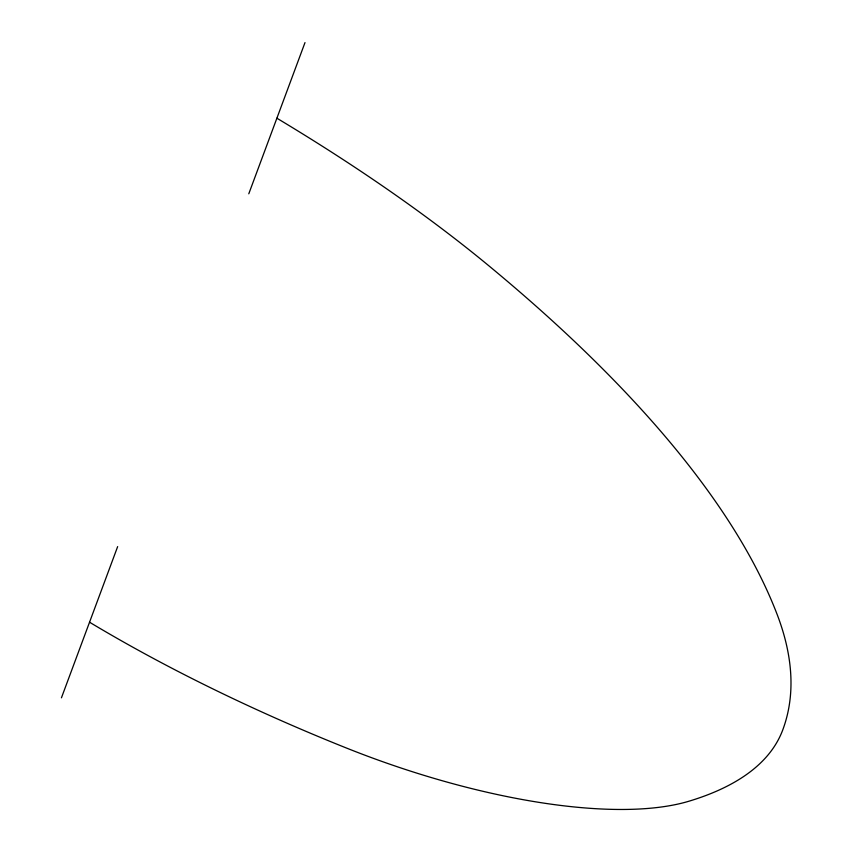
<?xml version="1.0" encoding="UTF-8"?>
<svg xmlns="http://www.w3.org/2000/svg" width="852" height="852" viewBox="0 0 852 852"><rect width="100%" height="100%" fill="white"/><g stroke="black" fill="none" stroke-linecap="round" stroke-linejoin="round"><path stroke-width="1.28" d="M61.44 697.82L117.651 546.611M248.784 193.809L304.995 42.6M276.889 118.204A1110.763 376.254 19.8 0 1 489.58 266.399A1678.057 568.422 19.8 0 1 776.854 613.696A1110.763 376.254 19.8 0 1 782.796 729.802A709.226 240.243 19.8 0 1 688.991 801.199A336.316 113.923 19.8 0 1 346.487 748.045A709.226 240.243 19.8 0 1 89.545 622.216"/></g></svg>
